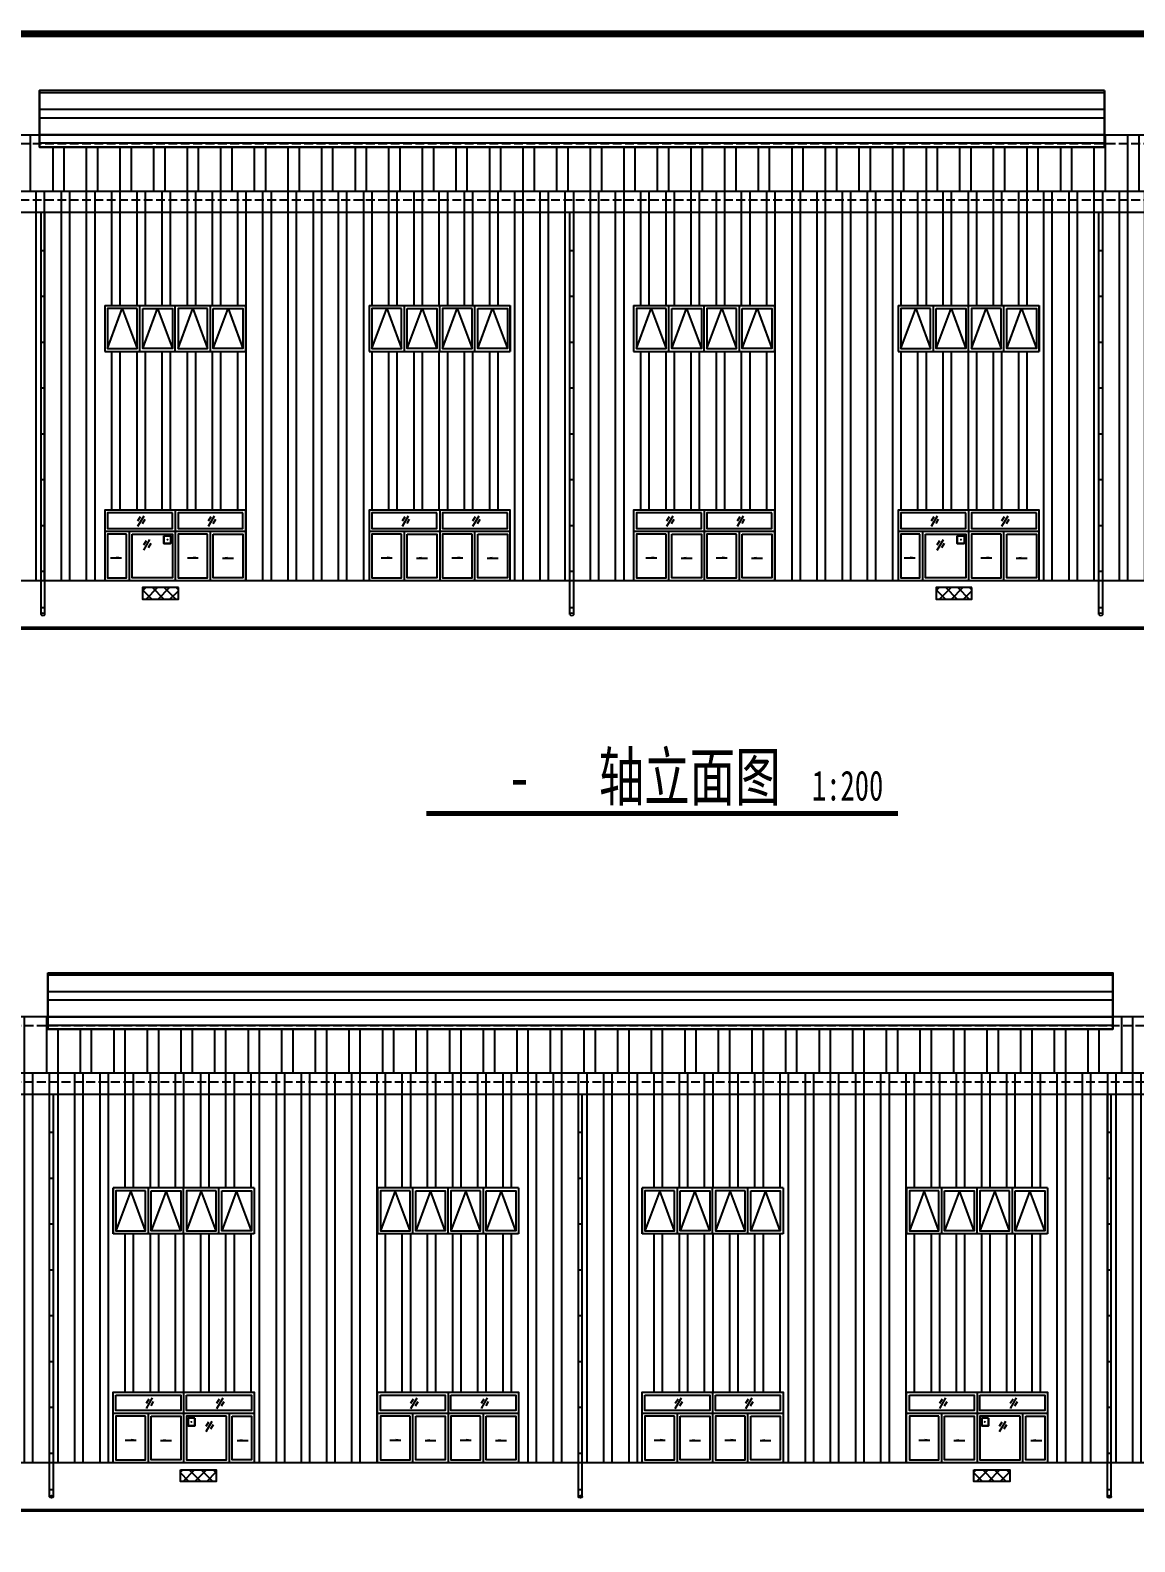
# Model space of a CAD drawing. Extents: x -266287 to 275962, y -324567 to 363765.
# Drawn here: x -164476 to -133155, y -201349 to -158467 of the extents above; entities that cross this region are included whole.
import ezdxf

# ---------------------------------------------------------------- set-up
doc = ezdxf.new("R2010")
doc.units = 0
doc.header["$LTSCALE"] = 1000
doc.linetypes.add('DASH', pattern=[0.35, 0.25, -0.1])
doc.layers.get('0').update_dxf_attribs({"linetype": 'CONTINUOUS'})
for name, color, linetype in [('AXIS', 3, 'CONTINUOUS'), ('DIM_SYMB', 3, 'CONTINUOUS'), ('E_WINDOW', 4, 'CONTINUOUS'), ('PUB_TEXT', 7, 'CONTINUOUS'), ('PUB_TITLE', 4, 'CONTINUOUS'), ('WALL', 9, 'CONTINUOUS')]:
    doc.layers.add(name, color=color, linetype=linetype)
doc.styles.add('-黑体', font='simhei.ttf', dxfattribs={"width": 0.8})

msp = doc.modelspace()

# ---------------------------------------------------------------- hatches: boundary and pattern name
h = msp.add_hatch()
h.set_pattern_fill('ANSI32', color=4, scale=150, angle=135, style=0)
h.set_pattern_definition([(7e-15, (1794498.3, 462701.2), (1e-13, -714.375), []), (7e-15, (1794736.4, 462939.3), (1e-13, -714.375), [])])
h.paths.add_polyline_path([(-134015.20461, -160179.57715), (-164215.20461, -160179.57715), (-164215.20461, -161779.98646), (-134015.20461, -161779.98646)])
h = msp.add_hatch()
h.set_pattern_fill('ANSI32', color=4, scale=200, angle=45, style=0)
h.set_pattern_definition([(90, (0, 0), (-952.5, 6e-14), []), (90, (317.5, 317.5), (-952.5, 6e-14), [])])
h.paths.add_polyline_path([(-201855.20461, -163029.98646), (-201855.20461, -161429.98646), (-164215.20461, -161429.98646), (-164215.20461, -161779.98646), (-134015.20461, -161779.98646), (-134015.20461, -161429.98646), (-96375.20461, -161429.98646), (-96375.20461, -163029.98646)])
h = msp.add_hatch()
h.set_pattern_fill('ANSI32', color=256, scale=150, angle=45, style=0)
h.set_pattern_definition([(90, (0, 0), (-714.375, 1e-13), []), (90, (238.1, 238.1), (-714.375, 1e-13), [])])
h.paths.add_polyline_path([(-201855.20461, -163029.98646), (-96375.20461, -163029.98646), (-96375.20461, -174079.83697), (-201855.20461, -174079.83697)])
h.paths.add_polyline_path([(-177865.20461, -174079.83697), (-172865.20461, -174079.83697), (-172865.20461, -170279.83646), (-177865.20461, -170279.83646)], flags=16)
h.paths.add_polyline_path([(-179215.20461, -169979.98646), (-171515.20461, -169979.98646), (-171515.20461, -169679.98646), (-179215.20461, -169679.98646)], flags=16)
h.paths.add_polyline_path([(-125365.20461, -174079.83697), (-120365.20461, -174079.83697), (-120365.20461, -170279.83646), (-125365.20461, -170279.83646)], flags=16)
h.paths.add_polyline_path([(-199865.20461, -174079.83697), (-195865.20461, -174079.83697), (-195865.20461, -172079.83713), (-199865.20461, -172079.83713)], flags=16)
h.paths.add_polyline_path([(-199865.20461, -167580.25264), (-195865.20461, -167580.25264), (-195865.20461, -166280.25264), (-199865.20461, -166280.25264)], flags=16)
h.paths.add_polyline_path([(-192365.20461, -167580.25264), (-188365.20461, -167580.25264), (-188365.20461, -166280.25264), (-192365.20461, -166280.25264)], flags=16)
h.paths.add_polyline_path([(-192365.20461, -174079.83697), (-188365.20461, -174079.83697), (-188365.20461, -172079.83713), (-192365.20461, -172079.83713)], flags=16)
h.paths.add_polyline_path([(-184865.20461, -167580.25264), (-180865.20461, -167580.25264), (-180865.20461, -166280.25264), (-184865.20461, -166280.25264)], flags=16)
h.paths.add_polyline_path([(-177365.20461, -167580.25264), (-173365.20461, -167580.25264), (-173365.20461, -166280.25264), (-177365.20461, -166280.25264)], flags=16)
h.paths.add_polyline_path([(-169865.20461, -167580.25264), (-165865.20461, -167580.25264), (-165865.20461, -166280.25264), (-169865.20461, -166280.25264)], flags=16)
h.paths.add_polyline_path([(-162365.20461, -167580.25264), (-158365.20461, -167580.25264), (-158365.20461, -166280.25264), (-162365.20461, -166280.25264)], flags=16)
h.paths.add_polyline_path([(-154865.20461, -167580.25264), (-150865.20461, -167580.25264), (-150865.20461, -166280.25264), (-154865.20461, -166280.25264)], flags=16)
h.paths.add_polyline_path([(-147365.20461, -167580.25264), (-143365.20461, -167580.25264), (-143365.20461, -166280.25264), (-147365.20461, -166280.25264)], flags=16)
h.paths.add_polyline_path([(-139865.20461, -167580.25264), (-135865.20461, -167580.25264), (-135865.20461, -166280.25264), (-139865.20461, -166280.25264)], flags=16)
h.paths.add_polyline_path([(-132365.20461, -167580.25264), (-128365.20461, -167580.25264), (-128365.20461, -166280.25264), (-132365.20461, -166280.25264)], flags=16)
h.paths.add_polyline_path([(-124865.20461, -167580.25264), (-120865.20461, -167580.25264), (-120865.20461, -166280.25264), (-124865.20461, -166280.25264)], flags=16)
h.paths.add_polyline_path([(-117365.20461, -167580.25264), (-113365.20461, -167580.25264), (-113365.20461, -166280.25264), (-117365.20461, -166280.25264)], flags=16)
h.paths.add_polyline_path([(-109865.20461, -167580.25264), (-105865.20461, -167580.25264), (-105865.20461, -166280.25264), (-109865.20461, -166280.25264)], flags=16)
h.paths.add_polyline_path([(-102365.20461, -167580.25264), (-98365.20461, -167580.25264), (-98365.20461, -166280.25264), (-102365.20461, -166280.25264)], flags=16)
h.paths.add_polyline_path([(-102365.20461, -174079.83697), (-98365.20461, -174079.83697), (-98365.20461, -172079.83713), (-102365.20461, -172079.83713)], flags=16)
h.paths.add_polyline_path([(-109865.20461, -174079.83697), (-105865.20461, -174079.83697), (-105865.20461, -172079.83713), (-109865.20461, -172079.83713)], flags=16)
h.paths.add_polyline_path([(-117365.20461, -174079.83697), (-113365.20461, -174079.83697), (-113365.20461, -172079.83713), (-117365.20461, -172079.83713)], flags=16)
h.paths.add_polyline_path([(-132365.20461, -174079.83697), (-128365.20461, -174079.83697), (-128365.20461, -172079.83713), (-132365.20461, -172079.83713)], flags=16)
h.paths.add_polyline_path([(-139865.20461, -174079.83697), (-135865.20461, -174079.83697), (-135865.20461, -172079.83713), (-139865.20461, -172079.83713)], flags=16)
h.paths.add_polyline_path([(-147365.20461, -174079.83697), (-143365.20461, -174079.83697), (-143365.20461, -172079.83713), (-147365.20461, -172079.83713)], flags=16)
h.paths.add_polyline_path([(-154865.20461, -174079.83697), (-150865.20461, -174079.83697), (-150865.20461, -172079.83713), (-154865.20461, -172079.83713)], flags=16)
h.paths.add_polyline_path([(-162365.20461, -174079.83697), (-158365.20461, -174079.83697), (-158365.20461, -172079.83713), (-162365.20461, -172079.83713)], flags=16)
h.paths.add_polyline_path([(-169865.20461, -174079.83697), (-165865.20461, -174079.83697), (-165865.20461, -172079.83713), (-169865.20461, -172079.83713)], flags=16)
h.paths.add_polyline_path([(-184865.20461, -174079.83697), (-180865.20461, -174079.83697), (-180865.20461, -172079.83713), (-184865.20461, -172079.83713)], flags=16)
h.paths.add_polyline_path([(-126715.20461, -169979.98646), (-119015.20461, -169979.98646), (-119015.20461, -169679.98646), (-126715.20461, -169679.98646)], flags=16)
for points in [[(-160614.35864, -172919.03767, 1), (-160552.92676, -172919.03767, 1)], [(-138114.35864, -172919.03767, 1), (-138052.92676, -172919.03767, 1)], [(-159877.02028, -197948.15678, -1), (-159938.45215, -197948.15678, -1)], [(-137377.02028, -197948.15678, -1), (-137438.45215, -197948.15678, -1)]]:
    msp.add_hatch(color=256).paths.add_polyline_path(points)
h = msp.add_hatch()
h.set_pattern_fill('ANSI32', color=4, scale=150, angle=135, style=0)
h.set_pattern_definition([(180, (-2092489.7, 437672.1), (-1e-13, -714.375), []), (180, (-2092727.8, 437910.2), (-1e-13, -714.375), [])])
h.paths.add_polyline_path([(-163976.17431, -185208.69627), (-133776.17431, -185208.69627), (-133776.17431, -186809.10558), (-163976.17431, -186809.10558)])
h = msp.add_hatch()
h.set_pattern_fill('ANSI32', color=4, scale=200, angle=45, style=0)
h.set_pattern_definition([(90, (-297991.4, -25029.1), (952.5, 6e-14), []), (90, (-298308.9, -24711.6), (952.5, 6e-14), [])])
h.paths.add_polyline_path([(-96136.17431, -188059.10558), (-96136.17431, -186459.10558), (-133776.17431, -186459.10558), (-133776.17431, -186809.10558), (-163976.17431, -186809.10558), (-163976.17431, -186459.10558), (-201616.17431, -186459.10558), (-201616.17431, -188059.10558)])
h = msp.add_hatch()
h.set_pattern_fill('ANSI32', color=256, scale=150, angle=45, style=0)
h.set_pattern_definition([(90, (-297991.4, -25029.1), (714.375, 1e-13), []), (90, (-298229.5, -24791), (714.375, 1e-13), [])])
h.paths.add_polyline_path([(-96136.17431, -188059.10558), (-201616.17431, -188059.10558), (-201616.17431, -199108.95608), (-96136.17431, -199108.95608)])
h.paths.add_polyline_path([(-120126.17431, -199108.95608), (-125126.17431, -199108.95608), (-125126.17431, -195308.95558), (-120126.17431, -195308.95558)], flags=16)
h.paths.add_polyline_path([(-118776.17431, -195009.10558), (-126476.17431, -195009.10558), (-126476.17431, -194709.10558), (-118776.17431, -194709.10558)], flags=16)
h.paths.add_polyline_path([(-172626.17431, -199108.95608), (-177626.17431, -199108.95608), (-177626.17431, -195308.95558), (-172626.17431, -195308.95558)], flags=16)
h.paths.add_polyline_path([(-98126.17431, -199108.95608), (-102126.17431, -199108.95608), (-102126.17431, -197108.95625), (-98126.17431, -197108.95625)], flags=16)
h.paths.add_polyline_path([(-98126.17431, -192609.37175), (-102126.17431, -192609.37175), (-102126.17431, -191309.37175), (-98126.17431, -191309.37175)], flags=16)
h.paths.add_polyline_path([(-105626.17431, -192609.37175), (-109626.17431, -192609.37175), (-109626.17431, -191309.37175), (-105626.17431, -191309.37175)], flags=16)
h.paths.add_polyline_path([(-105626.17431, -199108.95608), (-109626.17431, -199108.95608), (-109626.17431, -197108.95625), (-105626.17431, -197108.95625)], flags=16)
h.paths.add_polyline_path([(-113126.17431, -192609.37175), (-117126.17431, -192609.37175), (-117126.17431, -191309.37175), (-113126.17431, -191309.37175)], flags=16)
h.paths.add_polyline_path([(-120626.17431, -192609.37175), (-124626.17431, -192609.37175), (-124626.17431, -191309.37175), (-120626.17431, -191309.37175)], flags=16)
h.paths.add_polyline_path([(-128126.17431, -192609.37175), (-132126.17431, -192609.37175), (-132126.17431, -191309.37175), (-128126.17431, -191309.37175)], flags=16)
h.paths.add_polyline_path([(-135626.17431, -192609.37175), (-139626.17431, -192609.37175), (-139626.17431, -191309.37175), (-135626.17431, -191309.37175)], flags=16)
h.paths.add_polyline_path([(-143126.17431, -192609.37175), (-147126.17431, -192609.37175), (-147126.17431, -191309.37175), (-143126.17431, -191309.37175)], flags=16)
h.paths.add_polyline_path([(-150626.17431, -192609.37175), (-154626.17431, -192609.37175), (-154626.17431, -191309.37175), (-150626.17431, -191309.37175)], flags=16)
h.paths.add_polyline_path([(-158126.17431, -192609.37175), (-162126.17431, -192609.37175), (-162126.17431, -191309.37175), (-158126.17431, -191309.37175)], flags=16)
h.paths.add_polyline_path([(-165626.17431, -192609.37175), (-169626.17431, -192609.37175), (-169626.17431, -191309.37175), (-165626.17431, -191309.37175)], flags=16)
h.paths.add_polyline_path([(-173126.17431, -192609.37175), (-177126.17431, -192609.37175), (-177126.17431, -191309.37175), (-173126.17431, -191309.37175)], flags=16)
h.paths.add_polyline_path([(-180626.17431, -192609.37175), (-184626.17431, -192609.37175), (-184626.17431, -191309.37175), (-180626.17431, -191309.37175)], flags=16)
h.paths.add_polyline_path([(-188126.17431, -192609.37175), (-192126.17431, -192609.37175), (-192126.17431, -191309.37175), (-188126.17431, -191309.37175)], flags=16)
h.paths.add_polyline_path([(-195626.17431, -192609.37175), (-199626.17431, -192609.37175), (-199626.17431, -191309.37175), (-195626.17431, -191309.37175)], flags=16)
h.paths.add_polyline_path([(-195626.17431, -199108.95608), (-199626.17431, -199108.95608), (-199626.17431, -197108.95625), (-195626.17431, -197108.95625)], flags=16)
h.paths.add_polyline_path([(-188126.17431, -199108.95608), (-192126.17431, -199108.95608), (-192126.17431, -197108.95625), (-188126.17431, -197108.95625)], flags=16)
h.paths.add_polyline_path([(-180626.17431, -199108.95608), (-184626.17431, -199108.95608), (-184626.17431, -197108.95625), (-180626.17431, -197108.95625)], flags=16)
h.paths.add_polyline_path([(-165626.17431, -199108.95608), (-169626.17431, -199108.95608), (-169626.17431, -197108.95625), (-165626.17431, -197108.95625)], flags=16)
h.paths.add_polyline_path([(-158126.17431, -199108.95608), (-162126.17431, -199108.95608), (-162126.17431, -197108.95625), (-158126.17431, -197108.95625)], flags=16)
h.paths.add_polyline_path([(-150626.17431, -199108.95608), (-154626.17431, -199108.95608), (-154626.17431, -197108.95625), (-150626.17431, -197108.95625)], flags=16)
h.paths.add_polyline_path([(-143126.17431, -199108.95608), (-147126.17431, -199108.95608), (-147126.17431, -197108.95625), (-143126.17431, -197108.95625)], flags=16)
h.paths.add_polyline_path([(-135626.17431, -199108.95608), (-139626.17431, -199108.95608), (-139626.17431, -197108.95625), (-135626.17431, -197108.95625)], flags=16)
h.paths.add_polyline_path([(-128126.17431, -199108.95608), (-132126.17431, -199108.95608), (-132126.17431, -197108.95625), (-128126.17431, -197108.95625)], flags=16)
h.paths.add_polyline_path([(-113126.17431, -199108.95608), (-117126.17431, -199108.95608), (-117126.17431, -197108.95625), (-113126.17431, -197108.95625)], flags=16)
h.paths.add_polyline_path([(-171276.17431, -195009.10558), (-178976.17431, -195009.10558), (-178976.17431, -194709.10558), (-171276.17431, -194709.10558)], flags=16)
at = {"layer": 'WALL'}
h = msp.add_hatch(dxfattribs=at)
h.set_pattern_fill('ANSI37', color=1, scale=150, style=0)
h.set_pattern_definition([(135, (-355416.6, -340209.23), (168.3798, 168.3798), []), (45, (-355416.6, -340209.23), (168.3798, -168.3798), [])])
h.paths.add_polyline_path([(-160275.69918, -174279.83697), (-160275.69918, -174606.15401), (-161290.78771, -174606.15401), (-161290.78771, -174279.83697)])
h = msp.add_hatch(dxfattribs=at)
h.set_pattern_fill('ANSI37', color=1, scale=150, style=0)
h.set_pattern_definition([(135, (-332916.6, -340209.23), (168.3798, 168.3798), []), (45, (-332916.6, -340209.23), (168.3798, -168.3798), [])])
h.paths.add_polyline_path([(-137775.69918, -174279.83697), (-137775.69918, -174606.15401), (-138790.78771, -174606.15401), (-138790.78771, -174279.83697)])
h = msp.add_hatch(dxfattribs=at)
h.set_pattern_fill('ANSI37', color=1, scale=150, style=0)
h.set_pattern_definition([(45, (34925.21, -365238.35), (-168.3798, 168.3798), []), (135, (34925.21, -365238.35), (-168.3798, -168.3798), [])])
h.paths.add_polyline_path([(-160215.67974, -199308.95608), (-160215.67974, -199635.27312), (-159200.5912, -199635.27312), (-159200.5912, -199308.95608)])
h = msp.add_hatch(dxfattribs=at)
h.set_pattern_fill('ANSI37', color=1, scale=150, style=0)
h.set_pattern_definition([(45, (57425.21, -365238.35), (-168.3798, 168.3798), []), (135, (57425.21, -365238.35), (-168.3798, -168.3798), [])])
h.paths.add_polyline_path([(-137715.67974, -199308.95608), (-137715.67974, -199635.27312), (-136700.5912, -199635.27312), (-136700.5912, -199308.95608)])

# ---------------------------------------------------------------- linework, layer by layer
for p, q in [((-134015.20461, -160179.57715), (-164215.20461, -160179.57715)), ((-164215.20461, -161779.98646), (-164215.20461, -160179.57715)), ((-134015.20461, -160179.57715), (-134015.20461, -161779.98646)), ((-201855.20461, -161429.98646), (-96615.20461, -161429.98646)), ((-134015.20461, -161779.98646), (-164215.20461, -161779.98646)), ((-201855.20461, -163029.98646), (-96375.20461, -163029.98646)), ((-201855.20461, -163629.98646), (-96615.20461, -163629.98646)), ((-162285.20461, -167500.25264), (-161865.20461, -166360.25264)), ((-161865.20461, -166360.25264), (-161445.20461, -167500.25264)), ((-161285.20461, -167500.25264), (-160865.20461, -166360.25264)), ((-160865.20461, -166360.25264), (-160445.20461, -167500.25264)), ((-160285.20461, -167500.25264), (-159865.20461, -166360.25264)), ((-159865.20461, -166360.25264), (-159445.20461, -167500.25264)), ((-159285.20461, -167500.25264), (-158865.20461, -166360.25264)), ((-158865.20461, -166360.25264), (-158445.20461, -167500.25264)), ((-154785.20461, -167500.25264), (-154365.20461, -166360.25264)), ((-154365.20461, -166360.25264), (-153945.20461, -167500.25264)), ((-153785.20461, -167500.25264), (-153365.20461, -166360.25264)), ((-153365.20461, -166360.25264), (-152945.20461, -167500.25264)), ((-152785.20461, -167500.25264), (-152365.20461, -166360.25264)), ((-152365.20461, -166360.25264), (-151945.20461, -167500.25264)), ((-151785.20461, -167500.25264), (-151365.20461, -166360.25264)), ((-151365.20461, -166360.25264), (-150945.20461, -167500.25264)), ((-147285.20461, -167500.25264), (-146865.20461, -166360.25264)), ((-146865.20461, -166360.25264), (-146445.20461, -167500.25264)), ((-146285.20461, -167500.25264), (-145865.20461, -166360.25264)), ((-145865.20461, -166360.25264), (-145445.20461, -167500.25264)), ((-145285.20461, -167500.25264), (-144865.20461, -166360.25264)), ((-144865.20461, -166360.25264), (-144445.20461, -167500.25264)), ((-144285.20461, -167500.25264), (-143865.20461, -166360.25264)), ((-143865.20461, -166360.25264), (-143445.20461, -167500.25264)), ((-139785.20461, -167500.25264), (-139365.20461, -166360.25264)), ((-139365.20461, -166360.25264), (-138945.20461, -167500.25264)), ((-138785.20461, -167500.25264), (-138365.20461, -166360.25264)), ((-138365.20461, -166360.25264), (-137945.20461, -167500.25264)), ((-137785.20461, -167500.25264), (-137365.20461, -166360.25264)), ((-137365.20461, -166360.25264), (-136945.20461, -167500.25264)), ((-136785.20461, -167500.25264), (-136365.20461, -166360.25264)), ((-136365.20461, -166360.25264), (-135945.20461, -167500.25264)), ((-160686.82115, -172809.83697), (-160686.82115, -173028.41338)), ((-138186.82115, -172809.83697), (-138186.82115, -173028.41338)), ((-160686.82115, -173028.41338), (-160495.20461, -173028.41338)), ((-138186.82115, -173028.41338), (-137995.20461, -173028.41338)), ((-172865.20461, -174079.83697), (-125365.20461, -174079.83697)), ((-163976.17431, -185208.69627), (-163976.17431, -186809.10558)), ((-163976.17431, -185208.69627), (-133776.17431, -185208.69627)), ((-133776.17431, -186809.10558), (-133776.17431, -185208.69627)), ((-96136.17431, -186459.10558), (-201376.17431, -186459.10558)), ((-163976.17431, -186809.10558), (-133776.17431, -186809.10558)), ((-96136.17431, -188059.10558), (-201616.17431, -188059.10558)), ((-96136.17431, -188659.10558), (-201376.17431, -188659.10558)), ((-161626.17431, -191389.37175), (-162046.17431, -192529.37175)), ((-161206.17431, -192529.37175), (-161626.17431, -191389.37175)), ((-160626.17431, -191389.37175), (-161046.17431, -192529.37175)), ((-160206.17431, -192529.37175), (-160626.17431, -191389.37175)), ((-159626.17431, -191389.37175), (-160046.17431, -192529.37175)), ((-159206.17431, -192529.37175), (-159626.17431, -191389.37175)), ((-158626.17431, -191389.37175), (-159046.17431, -192529.37175)), ((-158206.17431, -192529.37175), (-158626.17431, -191389.37175)), ((-154126.17431, -191389.37175), (-154546.17431, -192529.37175)), ((-153706.17431, -192529.37175), (-154126.17431, -191389.37175)), ((-153126.17431, -191389.37175), (-153546.17431, -192529.37175)), ((-152706.17431, -192529.37175), (-153126.17431, -191389.37175)), ((-152126.17431, -191389.37175), (-152546.17431, -192529.37175)), ((-151706.17431, -192529.37175), (-152126.17431, -191389.37175)), ((-151126.17431, -191389.37175), (-151546.17431, -192529.37175)), ((-150706.17431, -192529.37175), (-151126.17431, -191389.37175)), ((-146626.17431, -191389.37175), (-147046.17431, -192529.37175)), ((-146206.17431, -192529.37175), (-146626.17431, -191389.37175)), ((-145626.17431, -191389.37175), (-146046.17431, -192529.37175)), ((-145206.17431, -192529.37175), (-145626.17431, -191389.37175)), ((-144626.17431, -191389.37175), (-145046.17431, -192529.37175)), ((-144206.17431, -192529.37175), (-144626.17431, -191389.37175)), ((-143626.17431, -191389.37175), (-144046.17431, -192529.37175)), ((-143206.17431, -192529.37175), (-143626.17431, -191389.37175)), ((-139126.17431, -191389.37175), (-139546.17431, -192529.37175)), ((-138706.17431, -192529.37175), (-139126.17431, -191389.37175)), ((-138126.17431, -191389.37175), (-138546.17431, -192529.37175)), ((-137706.17431, -192529.37175), (-138126.17431, -191389.37175)), ((-137126.17431, -191389.37175), (-137546.17431, -192529.37175)), ((-136706.17431, -192529.37175), (-137126.17431, -191389.37175)), ((-136126.17431, -191389.37175), (-136546.17431, -192529.37175)), ((-135706.17431, -192529.37175), (-136126.17431, -191389.37175)), ((-159804.55777, -198057.53249), (-159996.17431, -198057.53249)), ((-159804.55777, -197838.95608), (-159804.55777, -198057.53249)), ((-137304.55777, -198057.53249), (-137496.17431, -198057.53249)), ((-137304.55777, -197838.95608), (-137304.55777, -198057.53249)), ((-125126.17431, -199108.95608), (-172626.17431, -199108.95608))]:
    msp.add_line(p, q)
at = {"linetype": 'DASH'}
for p, q in [((-201855.20461, -161679.98646), (-96375.20461, -161679.98646)), ((-201855.20461, -163279.98646), (-96375.20461, -163279.98646)), ((-96136.17431, -186709.10558), (-201616.17431, -186709.10558)), ((-96136.17431, -188309.10558), (-201616.17431, -188309.10558))]:
    msp.add_line(p, q, dxfattribs=at)
for points, const_width in [([(-96375.20461, -175429.83697), (-96375.20461, -161429.98646), (-134015.20461, -161429.98646), (-134015.20461, -160179.57715), (-164215.20461, -160179.57715), (-164215.20461, -161429.98646), (-201855.20461, -161429.98646), (-201855.20461, -175429.83697)], 20), ([(-134015.20461, -161429.98646), (-134015.20461, -161779.98646), (-164215.20461, -161779.98646), (-164215.20461, -161429.98646)], 20), ([(-96375.20461, -163029.98646), (-201855.20461, -163029.98646)], 20), ([(-201855.20461, -163629.98646), (-96375.20461, -163629.98646)], 20), ([(-203680.11377, -175429.83697), (-94051.11179, -175429.83697)], 100), ([(-201616.17431, -200458.95608), (-201616.17431, -186459.10558), (-163976.17431, -186459.10558), (-163976.17431, -185208.69627), (-133776.17431, -185208.69627), (-133776.17431, -186459.10558), (-96136.17431, -186459.10558), (-96136.17431, -200458.95608)], 20), ([(-163976.17431, -186459.10558), (-163976.17431, -186809.10558), (-133776.17431, -186809.10558), (-133776.17431, -186459.10558)], 20), ([(-201616.17431, -188059.10558), (-96136.17431, -188059.10558)], 20), ([(-96136.17431, -188659.10558), (-201616.17431, -188659.10558)], 20), ([(-94311.26514, -200458.95608), (-203940.26712, -200458.95608)], 100)]:
    msp.add_lwpolyline(points, dxfattribs=dict(const_width=const_width))
for points in [[(-134015.20461, -160179.57715), (-164215.20461, -160179.57715), (-164215.20461, -161779.98646), (-134015.20461, -161779.98646)], [(-160686.82115, -172809.83697), (-160495.20461, -172809.83697), (-160495.20461, -173028.41338), (-160686.82115, -173028.41338)], [(-138186.82115, -172809.83697), (-137995.20461, -172809.83697), (-137995.20461, -173028.41338), (-138186.82115, -173028.41338)], [(-163976.17431, -185208.69627), (-133776.17431, -185208.69627), (-133776.17431, -186809.10558), (-163976.17431, -186809.10558)], [(-159804.55777, -197838.95608), (-159996.17431, -197838.95608), (-159996.17431, -198057.53249), (-159804.55777, -198057.53249)], [(-137304.55777, -197838.95608), (-137496.17431, -197838.95608), (-137496.17431, -198057.53249), (-137304.55777, -198057.53249)]]:
    msp.add_lwpolyline(points, close=True)
at = {"layer": 'AXIS'}
for p, q in [((-164170.22736, -175040.65402), (-164170.26908, -163629.98646)), ((-164060.23709, -175040.65402), (-164060.32576, -163629.98646)), ((-149170.22736, -175040.65402), (-149170.26908, -163629.98646)), ((-149060.23709, -175040.65402), (-149060.32576, -163629.98646)), ((-134170.22736, -175040.65402), (-134170.26908, -163629.98646)), ((-134060.23709, -175040.65402), (-134060.32576, -163629.98646)), ((-164170.32061, -164713.30058), (-164060.36837, -164713.30058)), ((-149170.32061, -164713.30058), (-149060.36837, -164713.30058)), ((-134170.32061, -164713.30058), (-134060.36837, -164713.30058)), ((-164170.27399, -166013.435), (-164060.32174, -166013.435)), ((-149170.27399, -166013.435), (-149060.32174, -166013.435)), ((-134170.27399, -166013.435), (-134060.32174, -166013.435)), ((-164170.22736, -167313.56943), (-164060.27511, -167313.56943)), ((-149170.22736, -167313.56943), (-149060.27511, -167313.56943)), ((-134170.22736, -167313.56943), (-134060.27511, -167313.56943)), ((-164170.18073, -168613.70385), (-164060.22849, -168613.70385)), ((-149170.18073, -168613.70385), (-149060.22849, -168613.70385)), ((-134170.18073, -168613.70385), (-134060.22849, -168613.70385)), ((-164170.18073, -169913.83827), (-164060.22849, -169913.83827)), ((-149170.18073, -169913.83827), (-149060.22849, -169913.83827)), ((-134170.18073, -169913.83827), (-134060.22849, -169913.83827)), ((-164170.22917, -171213.9727), (-164060.27693, -171213.9727)), ((-149170.22917, -171213.9727), (-149060.27693, -171213.9727)), ((-134170.22917, -171213.9727), (-134060.27693, -171213.9727)), ((-164170.18073, -172514.10712), (-164060.22849, -172514.10712)), ((-149170.18073, -172514.10712), (-149060.22849, -172514.10712)), ((-134170.18073, -172514.10712), (-134060.22849, -172514.10712)), ((-164170.19886, -173814.24111), (-164060.24662, -173814.24111)), ((-149170.19886, -173814.24111), (-149060.24662, -173814.24111)), ((-134170.19886, -173814.24111), (-134060.24662, -173814.24111)), ((-164170.22736, -174842.2459), (-164060.27511, -174842.2459)), ((-149170.22736, -174842.2459), (-149060.27511, -174842.2459)), ((-134170.22736, -174842.2459), (-134060.27511, -174842.2459)), ((-163931.14183, -200069.77313), (-163931.05316, -188659.10558)), ((-163821.15156, -200069.77313), (-163821.10984, -188659.10558)), ((-148931.14183, -200069.77313), (-148931.05316, -188659.10558)), ((-148821.15156, -200069.77313), (-148821.10984, -188659.10558)), ((-133931.14183, -200069.77313), (-133931.05316, -188659.10558)), ((-133821.15156, -200069.77313), (-133821.10984, -188659.10558)), ((-163821.0583, -189742.41969), (-163931.01054, -189742.41969)), ((-148821.0583, -189742.41969), (-148931.01054, -189742.41969)), ((-133821.0583, -189742.41969), (-133931.01054, -189742.41969)), ((-163821.10493, -191042.55412), (-163931.05717, -191042.55412)), ((-148821.10493, -191042.55412), (-148931.05717, -191042.55412)), ((-133821.10493, -191042.55412), (-133931.05717, -191042.55412)), ((-163821.15156, -192342.68854), (-163931.1038, -192342.68854)), ((-148821.15156, -192342.68854), (-148931.1038, -192342.68854)), ((-133821.15156, -192342.68854), (-133931.1038, -192342.68854)), ((-163821.19818, -193642.82296), (-163931.15043, -193642.82296)), ((-148821.19818, -193642.82296), (-148931.15043, -193642.82296)), ((-133821.19818, -193642.82296), (-133931.15043, -193642.82296)), ((-163821.19818, -194942.95738), (-163931.15043, -194942.95738)), ((-148821.19818, -194942.95738), (-148931.15043, -194942.95738)), ((-133821.19818, -194942.95738), (-133931.15043, -194942.95738)), ((-163821.14974, -196243.09181), (-163931.10199, -196243.09181)), ((-148821.14974, -196243.09181), (-148931.10199, -196243.09181)), ((-133821.14974, -196243.09181), (-133931.10199, -196243.09181)), ((-163821.19818, -197543.22623), (-163931.15043, -197543.22623)), ((-148821.19818, -197543.22623), (-148931.15043, -197543.22623)), ((-133821.19818, -197543.22623), (-133931.15043, -197543.22623)), ((-163821.18005, -198843.36023), (-163931.1323, -198843.36023)), ((-148821.18005, -198843.36023), (-148931.1323, -198843.36023)), ((-133821.18005, -198843.36023), (-133931.1323, -198843.36023)), ((-163821.15156, -199871.36501), (-163931.1038, -199871.36501)), ((-148821.15156, -199871.36501), (-148931.1038, -199871.36501)), ((-133821.15156, -199871.36501), (-133931.1038, -199871.36501))]:
    msp.add_line(p, q, dxfattribs=at)
at = {"layer": 'AXIS', "extrusion": (0, 0, -1)}
for centre in [(-164115.21321, -175040.65464), (-149115.21321, -175040.65464), (-134115.21321, -175040.65464)]:
    msp.add_ellipse(centre, major_axis=(-54.97612, -0.00029), ratio=0.5962957676, dxfattribs=at)
at = {"layer": 'AXIS'}
for centre in [(-163876.1657, -200069.77375), (-148876.1657, -200069.77375), (-133876.1657, -200069.77375)]:
    msp.add_ellipse(centre, major_axis=(54.97612, -0.00029), ratio=0.5962957676, dxfattribs=at)
at = {"layer": 'DIM_SYMB', "const_width": 140}
msp.add_lwpolyline([(-153248.58376, -180690.56144), (-139865.20461, -180690.56144)], dxfattribs=at)
at = {"layer": 'E_WINDOW', "linetype": 'Continuous'}
for p, q in [((-162365.20461, -166280.25264), (-158365.20461, -166280.25264)), ((-162365.20461, -166280.25264), (-162365.20461, -167580.25264)), ((-161365.20461, -167580.25264), (-161365.20461, -166280.25264)), ((-160365.20461, -167580.25264), (-160365.20461, -166280.25264)), ((-159365.20461, -167580.25264), (-159365.20461, -166280.25264)), ((-158365.20461, -167580.25264), (-158365.20461, -166280.25264)), ((-158365.20461, -166280.25264), (-158365.20461, -167580.25264)), ((-154865.20461, -166280.25264), (-150865.20461, -166280.25264)), ((-154865.20461, -166280.25264), (-154865.20461, -167580.25264)), ((-153865.20461, -167580.25264), (-153865.20461, -166280.25264)), ((-152865.20461, -167580.25264), (-152865.20461, -166280.25264)), ((-151865.20461, -167580.25264), (-151865.20461, -166280.25264)), ((-150865.20461, -167580.25264), (-150865.20461, -166280.25264)), ((-150865.20461, -166280.25264), (-150865.20461, -167580.25264)), ((-147365.20461, -166280.25264), (-143365.20461, -166280.25264)), ((-147365.20461, -166280.25264), (-147365.20461, -167580.25264)), ((-146365.20461, -167580.25264), (-146365.20461, -166280.25264)), ((-145365.20461, -167580.25264), (-145365.20461, -166280.25264)), ((-144365.20461, -167580.25264), (-144365.20461, -166280.25264)), ((-143365.20461, -167580.25264), (-143365.20461, -166280.25264)), ((-143365.20461, -166280.25264), (-143365.20461, -167580.25264)), ((-139865.20461, -166280.25264), (-135865.20461, -166280.25264)), ((-139865.20461, -166280.25264), (-139865.20461, -167580.25264)), ((-138865.20461, -167580.25264), (-138865.20461, -166280.25264)), ((-137865.20461, -167580.25264), (-137865.20461, -166280.25264)), ((-136865.20461, -167580.25264), (-136865.20461, -166280.25264)), ((-135865.20461, -167580.25264), (-135865.20461, -166280.25264)), ((-135865.20461, -166280.25264), (-135865.20461, -167580.25264)), ((-162365.20461, -167580.25264), (-158365.20461, -167580.25264)), ((-154865.20461, -167580.25264), (-150865.20461, -167580.25264)), ((-147365.20461, -167580.25264), (-143365.20461, -167580.25264)), ((-139865.20461, -167580.25264), (-135865.20461, -167580.25264)), ((-161422.43447, -172388.10532), (-161345.96374, -172261.10954)), ((-161422.11577, -172539.62244), (-161247.12191, -172239.31227)), ((-161290.13749, -172465.19615), (-161217.35302, -172336.05234)), ((-160365.20461, -172079.83713), (-160365.20461, -174079.83697)), ((-159422.43447, -172388.10532), (-159345.96374, -172261.10954)), ((-159422.11577, -172539.62244), (-159247.12191, -172239.31227)), ((-159290.13749, -172465.19615), (-159217.35302, -172336.05234)), ((-153922.43447, -172388.10532), (-153845.96374, -172261.10954)), ((-153922.11577, -172539.62244), (-153747.12191, -172239.31227)), ((-153790.13749, -172465.19615), (-153717.35302, -172336.05234)), ((-152865.20461, -172079.83713), (-152865.20461, -174079.83697)), ((-151922.43447, -172388.10532), (-151845.96374, -172261.10954)), ((-151922.11577, -172539.62244), (-151747.12191, -172239.31227)), ((-151790.13749, -172465.19615), (-151717.35302, -172336.05234)), ((-146422.43447, -172388.10532), (-146345.96374, -172261.10954)), ((-146422.11577, -172539.62244), (-146247.12191, -172239.31227)), ((-146290.13749, -172465.19615), (-146217.35302, -172336.05234)), ((-145365.20461, -172079.83713), (-145365.20461, -174079.83697)), ((-144422.43447, -172388.10532), (-144345.96374, -172261.10954)), ((-144422.11577, -172539.62244), (-144247.12191, -172239.31227)), ((-144290.13749, -172465.19615), (-144217.35302, -172336.05234)), ((-138922.43447, -172388.10532), (-138845.96374, -172261.10954)), ((-138922.11577, -172539.62244), (-138747.12191, -172239.31227)), ((-138790.13749, -172465.19615), (-138717.35302, -172336.05234)), ((-137865.20461, -172079.83713), (-137865.20461, -174079.83697)), ((-136922.43447, -172388.10532), (-136845.96374, -172261.10954)), ((-136922.11577, -172539.62244), (-136747.12191, -172239.31227)), ((-136790.13749, -172465.19615), (-136717.35302, -172336.05234)), ((-162365.20461, -172679.83697), (-158365.20461, -172679.83697)), ((-161665.20461, -174079.83697), (-161665.20461, -172679.83697)), ((-159365.20461, -174079.83697), (-159365.20461, -172679.83697)), ((-154865.20461, -172679.83697), (-150865.20461, -172679.83697)), ((-153865.20461, -174079.83697), (-153865.20461, -172679.83697)), ((-151865.20461, -174079.83697), (-151865.20461, -172679.83697)), ((-147365.20461, -172679.83697), (-143365.20461, -172679.83697)), ((-146365.20461, -174079.83697), (-146365.20461, -172679.83697)), ((-144365.20461, -174079.83697), (-144365.20461, -172679.83697)), ((-139865.20461, -172679.83697), (-135865.20461, -172679.83697)), ((-139165.20461, -174079.83697), (-139165.20461, -172679.83697)), ((-136865.20461, -174079.83697), (-136865.20461, -172679.83697)), ((-161256.63098, -173066.68079), (-161180.16025, -172939.68501)), ((-161256.31228, -173218.19792), (-161081.31842, -172917.88775)), ((-161124.33399, -173143.77162), (-161051.54952, -173014.62781)), ((-138756.63098, -173066.68079), (-138680.16025, -172939.68501)), ((-138756.31228, -173218.19792), (-138581.31842, -172917.88775)), ((-138624.33399, -173143.77162), (-138551.54952, -173014.62781)), ((-161886.53794, -173448.67055), (-162197.66855, -173448.67055)), ((-161886.53794, -173448.67055), (-162027.82656, -173425.29258)), ((-159709.6393, -173448.67055), (-160020.76991, -173448.67055)), ((-159709.6393, -173448.67055), (-159850.92792, -173425.29258)), ((-159020.76991, -173448.67055), (-158879.48129, -173425.29258)), ((-159020.76991, -173448.67055), (-158709.6393, -173448.67055)), ((-154209.6393, -173448.67055), (-154520.76991, -173448.67055)), ((-154209.6393, -173448.67055), (-154350.92792, -173425.29258)), ((-153520.76991, -173448.67055), (-153379.48129, -173425.29258)), ((-153520.76991, -173448.67055), (-153209.6393, -173448.67055)), ((-152209.6393, -173448.67055), (-152520.76991, -173448.67055)), ((-152209.6393, -173448.67055), (-152350.92792, -173425.29258)), ((-151520.76991, -173448.67055), (-151379.48129, -173425.29258)), ((-151520.76991, -173448.67055), (-151209.6393, -173448.67055)), ((-146709.6393, -173448.67055), (-147020.76991, -173448.67055)), ((-146709.6393, -173448.67055), (-146850.92792, -173425.29258)), ((-146020.76991, -173448.67055), (-145879.48129, -173425.29258)), ((-146020.76991, -173448.67055), (-145709.6393, -173448.67055)), ((-144709.6393, -173448.67055), (-145020.76991, -173448.67055)), ((-144709.6393, -173448.67055), (-144850.92792, -173425.29258)), ((-144020.76991, -173448.67055), (-143879.48129, -173425.29258)), ((-144020.76991, -173448.67055), (-143709.6393, -173448.67055)), ((-139386.53794, -173448.67055), (-139697.66855, -173448.67055)), ((-139386.53794, -173448.67055), (-139527.82656, -173425.29258)), ((-137209.6393, -173448.67055), (-137520.76991, -173448.67055)), ((-137209.6393, -173448.67055), (-137350.92792, -173425.29258)), ((-136520.76991, -173448.67055), (-136379.48129, -173425.29258)), ((-136520.76991, -173448.67055), (-136209.6393, -173448.67055)), ((-158126.17431, -191309.37175), (-162126.17431, -191309.37175)), ((-162126.17431, -192609.37175), (-162126.17431, -191309.37175)), ((-162126.17431, -191309.37175), (-162126.17431, -192609.37175)), ((-161126.17431, -192609.37175), (-161126.17431, -191309.37175)), ((-160126.17431, -192609.37175), (-160126.17431, -191309.37175)), ((-159126.17431, -192609.37175), (-159126.17431, -191309.37175)), ((-158126.17431, -191309.37175), (-158126.17431, -192609.37175)), ((-150626.17431, -191309.37175), (-154626.17431, -191309.37175)), ((-154626.17431, -192609.37175), (-154626.17431, -191309.37175)), ((-154626.17431, -191309.37175), (-154626.17431, -192609.37175)), ((-153626.17431, -192609.37175), (-153626.17431, -191309.37175)), ((-152626.17431, -192609.37175), (-152626.17431, -191309.37175)), ((-151626.17431, -192609.37175), (-151626.17431, -191309.37175)), ((-150626.17431, -191309.37175), (-150626.17431, -192609.37175)), ((-143126.17431, -191309.37175), (-147126.17431, -191309.37175)), ((-147126.17431, -192609.37175), (-147126.17431, -191309.37175)), ((-147126.17431, -191309.37175), (-147126.17431, -192609.37175)), ((-146126.17431, -192609.37175), (-146126.17431, -191309.37175)), ((-145126.17431, -192609.37175), (-145126.17431, -191309.37175)), ((-144126.17431, -192609.37175), (-144126.17431, -191309.37175)), ((-143126.17431, -191309.37175), (-143126.17431, -192609.37175)), ((-135626.17431, -191309.37175), (-139626.17431, -191309.37175)), ((-139626.17431, -192609.37175), (-139626.17431, -191309.37175)), ((-139626.17431, -191309.37175), (-139626.17431, -192609.37175)), ((-138626.17431, -192609.37175), (-138626.17431, -191309.37175)), ((-137626.17431, -192609.37175), (-137626.17431, -191309.37175)), ((-136626.17431, -192609.37175), (-136626.17431, -191309.37175)), ((-135626.17431, -191309.37175), (-135626.17431, -192609.37175)), ((-158126.17431, -192609.37175), (-162126.17431, -192609.37175)), ((-150626.17431, -192609.37175), (-154626.17431, -192609.37175)), ((-143126.17431, -192609.37175), (-147126.17431, -192609.37175)), ((-135626.17431, -192609.37175), (-139626.17431, -192609.37175)), ((-160126.17431, -197108.95625), (-160126.17431, -199108.95608)), ((-152626.17431, -197108.95625), (-152626.17431, -199108.95608)), ((-145126.17431, -197108.95625), (-145126.17431, -199108.95608)), ((-137626.17431, -197108.95625), (-137626.17431, -199108.95608)), ((-161183.40417, -197417.22443), (-161106.93344, -197290.22865)), ((-161183.08547, -197568.74156), (-161008.09161, -197268.43138)), ((-161051.10719, -197494.31526), (-160978.32272, -197365.17145)), ((-159183.40417, -197417.22443), (-159106.93344, -197290.22865)), ((-159183.08547, -197568.74156), (-159008.09161, -197268.43138)), ((-159051.10719, -197494.31526), (-158978.32272, -197365.17145)), ((-153683.40417, -197417.22443), (-153606.93344, -197290.22865)), ((-153683.08547, -197568.74156), (-153508.09161, -197268.43138)), ((-153551.10719, -197494.31526), (-153478.32272, -197365.17145)), ((-151683.40417, -197417.22443), (-151606.93344, -197290.22865)), ((-151683.08547, -197568.74156), (-151508.09161, -197268.43138)), ((-151551.10719, -197494.31526), (-151478.32272, -197365.17145)), ((-146183.40417, -197417.22443), (-146106.93344, -197290.22865)), ((-146183.08547, -197568.74156), (-146008.09161, -197268.43138)), ((-146051.10719, -197494.31526), (-145978.32272, -197365.17145)), ((-144183.40417, -197417.22443), (-144106.93344, -197290.22865)), ((-144183.08547, -197568.74156), (-144008.09161, -197268.43138)), ((-144051.10719, -197494.31526), (-143978.32272, -197365.17145)), ((-138683.40417, -197417.22443), (-138606.93344, -197290.22865)), ((-138683.08547, -197568.74156), (-138508.09161, -197268.43138)), ((-138551.10719, -197494.31526), (-138478.32272, -197365.17145)), ((-136683.40417, -197417.22443), (-136606.93344, -197290.22865)), ((-136683.08547, -197568.74156), (-136508.09161, -197268.43138)), ((-136551.10719, -197494.31526), (-136478.32272, -197365.17145)), ((-158126.17431, -197708.95608), (-162126.17431, -197708.95608)), ((-161126.17431, -199108.95608), (-161126.17431, -197708.95608)), ((-159488.31854, -198072.12469), (-159411.84781, -197945.12891)), ((-159487.99984, -198223.64182), (-159313.00598, -197923.33165)), ((-159356.02155, -198149.21552), (-159283.23709, -198020.07172)), ((-158826.17431, -199108.95608), (-158826.17431, -197708.95608)), ((-150626.17431, -197708.95608), (-154626.17431, -197708.95608)), ((-153626.17431, -199108.95608), (-153626.17431, -197708.95608)), ((-151626.17431, -199108.95608), (-151626.17431, -197708.95608)), ((-143126.17431, -197708.95608), (-147126.17431, -197708.95608)), ((-146126.17431, -199108.95608), (-146126.17431, -197708.95608)), ((-144126.17431, -199108.95608), (-144126.17431, -197708.95608)), ((-135626.17431, -197708.95608), (-139626.17431, -197708.95608)), ((-138626.17431, -199108.95608), (-138626.17431, -197708.95608)), ((-136988.31854, -198072.12469), (-136911.84781, -197945.12891)), ((-136987.99984, -198223.64182), (-136813.00598, -197923.33165)), ((-136856.02155, -198149.21552), (-136783.23709, -198020.07172)), ((-136326.17431, -199108.95608), (-136326.17431, -197708.95608)), ((-161470.609, -198477.78966), (-161781.73961, -198477.78966)), ((-161470.609, -198477.78966), (-161611.89762, -198454.41169)), ((-160781.73961, -198477.78966), (-160640.45099, -198454.41169)), ((-160781.73961, -198477.78966), (-160470.609, -198477.78966)), ((-158604.84097, -198477.78966), (-158463.55236, -198454.41169)), ((-158604.84097, -198477.78966), (-158293.71037, -198477.78966)), ((-153970.609, -198477.78966), (-154281.73961, -198477.78966)), ((-153970.609, -198477.78966), (-154111.89762, -198454.41169)), ((-153281.73961, -198477.78966), (-153140.45099, -198454.41169)), ((-153281.73961, -198477.78966), (-152970.609, -198477.78966)), ((-151970.609, -198477.78966), (-152281.73961, -198477.78966)), ((-151970.609, -198477.78966), (-152111.89762, -198454.41169)), ((-151281.73961, -198477.78966), (-151140.45099, -198454.41169)), ((-151281.73961, -198477.78966), (-150970.609, -198477.78966)), ((-146470.609, -198477.78966), (-146781.73961, -198477.78966)), ((-146470.609, -198477.78966), (-146611.89762, -198454.41169)), ((-145781.73961, -198477.78966), (-145640.45099, -198454.41169)), ((-145781.73961, -198477.78966), (-145470.609, -198477.78966)), ((-144470.609, -198477.78966), (-144781.73961, -198477.78966)), ((-144470.609, -198477.78966), (-144611.89762, -198454.41169)), ((-143781.73961, -198477.78966), (-143640.45099, -198454.41169)), ((-143781.73961, -198477.78966), (-143470.609, -198477.78966)), ((-138970.609, -198477.78966), (-139281.73961, -198477.78966)), ((-138970.609, -198477.78966), (-139111.89762, -198454.41169)), ((-138281.73961, -198477.78966), (-138140.45099, -198454.41169)), ((-138281.73961, -198477.78966), (-137970.609, -198477.78966)), ((-136104.84097, -198477.78966), (-135963.55236, -198454.41169)), ((-136104.84097, -198477.78966), (-135793.71037, -198477.78966))]:
    msp.add_line(p, q, dxfattribs=at)
for points in [[(-161445.20461, -166360.25264), (-162285.20461, -166360.25264), (-162285.20461, -167500.25264), (-161445.20461, -167500.25264)], [(-161285.20461, -166360.25264), (-160445.20461, -166360.25264), (-160445.20461, -167500.25264), (-161285.20461, -167500.25264)], [(-159445.20461, -166360.25264), (-160285.20461, -166360.25264), (-160285.20461, -167500.25264), (-159445.20461, -167500.25264)], [(-159285.20461, -166360.25264), (-158445.20461, -166360.25264), (-158445.20461, -167500.25264), (-159285.20461, -167500.25264)], [(-153945.20461, -166360.25264), (-154785.20461, -166360.25264), (-154785.20461, -167500.25264), (-153945.20461, -167500.25264)], [(-153785.20461, -166360.25264), (-152945.20461, -166360.25264), (-152945.20461, -167500.25264), (-153785.20461, -167500.25264)], [(-151945.20461, -166360.25264), (-152785.20461, -166360.25264), (-152785.20461, -167500.25264), (-151945.20461, -167500.25264)], [(-151785.20461, -166360.25264), (-150945.20461, -166360.25264), (-150945.20461, -167500.25264), (-151785.20461, -167500.25264)], [(-146445.20461, -166360.25264), (-147285.20461, -166360.25264), (-147285.20461, -167500.25264), (-146445.20461, -167500.25264)], [(-146285.20461, -166360.25264), (-145445.20461, -166360.25264), (-145445.20461, -167500.25264), (-146285.20461, -167500.25264)], [(-144445.20461, -166360.25264), (-145285.20461, -166360.25264), (-145285.20461, -167500.25264), (-144445.20461, -167500.25264)], [(-144285.20461, -166360.25264), (-143445.20461, -166360.25264), (-143445.20461, -167500.25264), (-144285.20461, -167500.25264)], [(-138945.20461, -166360.25264), (-139785.20461, -166360.25264), (-139785.20461, -167500.25264), (-138945.20461, -167500.25264)], [(-138785.20461, -166360.25264), (-137945.20461, -166360.25264), (-137945.20461, -167500.25264), (-138785.20461, -167500.25264)], [(-136945.20461, -166360.25264), (-137785.20461, -166360.25264), (-137785.20461, -167500.25264), (-136945.20461, -167500.25264)], [(-136785.20461, -166360.25264), (-135945.20461, -166360.25264), (-135945.20461, -167500.25264), (-136785.20461, -167500.25264)], [(-162365.20461, -174079.83697), (-158365.20461, -174079.83697), (-158365.20461, -172079.83713), (-162365.20461, -172079.83713)], [(-160445.20461, -172159.83697), (-162285.20461, -172159.83697), (-162285.20461, -172599.83697), (-160445.20461, -172599.83697)], [(-158445.20461, -172159.83697), (-160285.20461, -172159.83697), (-160285.20461, -172599.83697), (-158445.20461, -172599.83697)], [(-154865.20461, -174079.83697), (-150865.20461, -174079.83697), (-150865.20461, -172079.83713), (-154865.20461, -172079.83713)], [(-152945.20461, -172159.83697), (-154785.20461, -172159.83697), (-154785.20461, -172599.83697), (-152945.20461, -172599.83697)], [(-150945.20461, -172159.83697), (-152785.20461, -172159.83697), (-152785.20461, -172599.83697), (-150945.20461, -172599.83697)], [(-147365.20461, -174079.83697), (-143365.20461, -174079.83697), (-143365.20461, -172079.83713), (-147365.20461, -172079.83713)], [(-145445.20461, -172159.83697), (-147285.20461, -172159.83697), (-147285.20461, -172599.83697), (-145445.20461, -172599.83697)], [(-143445.20461, -172159.83697), (-145285.20461, -172159.83697), (-145285.20461, -172599.83697), (-143445.20461, -172599.83697)], [(-139865.20461, -174079.83697), (-135865.20461, -174079.83697), (-135865.20461, -172079.83713), (-139865.20461, -172079.83713)], [(-137945.20461, -172159.83697), (-139785.20461, -172159.83697), (-139785.20461, -172599.83697), (-137945.20461, -172599.83697)], [(-135945.20461, -172159.83697), (-137785.20461, -172159.83697), (-137785.20461, -172599.83697), (-135945.20461, -172599.83697)], [(-161745.20461, -172759.83697), (-162285.20461, -172759.83697), (-162285.20461, -173999.83697), (-161745.20461, -173999.83697)], [(-161585.20461, -172759.83697), (-160445.20461, -172759.83697), (-160445.20461, -173999.83697), (-161585.20461, -173999.83697)], [(-159445.20461, -172759.83697), (-160285.20461, -172759.83697), (-160285.20461, -173999.83697), (-159445.20461, -173999.83697)], [(-159285.20461, -172759.83697), (-158445.20461, -172759.83697), (-158445.20461, -173999.83697), (-159285.20461, -173999.83697)], [(-153945.20461, -172759.83697), (-154785.20461, -172759.83697), (-154785.20461, -173999.83697), (-153945.20461, -173999.83697)], [(-153785.20461, -172759.83697), (-152945.20461, -172759.83697), (-152945.20461, -173999.83697), (-153785.20461, -173999.83697)], [(-151945.20461, -172759.83697), (-152785.20461, -172759.83697), (-152785.20461, -173999.83697), (-151945.20461, -173999.83697)], [(-151785.20461, -172759.83697), (-150945.20461, -172759.83697), (-150945.20461, -173999.83697), (-151785.20461, -173999.83697)], [(-146445.20461, -172759.83697), (-147285.20461, -172759.83697), (-147285.20461, -173999.83697), (-146445.20461, -173999.83697)], [(-146285.20461, -172759.83697), (-145445.20461, -172759.83697), (-145445.20461, -173999.83697), (-146285.20461, -173999.83697)], [(-144445.20461, -172759.83697), (-145285.20461, -172759.83697), (-145285.20461, -173999.83697), (-144445.20461, -173999.83697)], [(-144285.20461, -172759.83697), (-143445.20461, -172759.83697), (-143445.20461, -173999.83697), (-144285.20461, -173999.83697)], [(-139245.20461, -172759.83697), (-139785.20461, -172759.83697), (-139785.20461, -173999.83697), (-139245.20461, -173999.83697)], [(-139085.20461, -172759.83697), (-137945.20461, -172759.83697), (-137945.20461, -173999.83697), (-139085.20461, -173999.83697)], [(-136945.20461, -172759.83697), (-137785.20461, -172759.83697), (-137785.20461, -173999.83697), (-136945.20461, -173999.83697)], [(-136785.20461, -172759.83697), (-135945.20461, -172759.83697), (-135945.20461, -173999.83697), (-136785.20461, -173999.83697)], [(-161206.17431, -191389.37175), (-162046.17431, -191389.37175), (-162046.17431, -192529.37175), (-161206.17431, -192529.37175)], [(-161046.17431, -191389.37175), (-160206.17431, -191389.37175), (-160206.17431, -192529.37175), (-161046.17431, -192529.37175)], [(-159206.17431, -191389.37175), (-160046.17431, -191389.37175), (-160046.17431, -192529.37175), (-159206.17431, -192529.37175)], [(-159046.17431, -191389.37175), (-158206.17431, -191389.37175), (-158206.17431, -192529.37175), (-159046.17431, -192529.37175)], [(-153706.17431, -191389.37175), (-154546.17431, -191389.37175), (-154546.17431, -192529.37175), (-153706.17431, -192529.37175)], [(-153546.17431, -191389.37175), (-152706.17431, -191389.37175), (-152706.17431, -192529.37175), (-153546.17431, -192529.37175)], [(-151706.17431, -191389.37175), (-152546.17431, -191389.37175), (-152546.17431, -192529.37175), (-151706.17431, -192529.37175)], [(-151546.17431, -191389.37175), (-150706.17431, -191389.37175), (-150706.17431, -192529.37175), (-151546.17431, -192529.37175)], [(-146206.17431, -191389.37175), (-147046.17431, -191389.37175), (-147046.17431, -192529.37175), (-146206.17431, -192529.37175)], [(-146046.17431, -191389.37175), (-145206.17431, -191389.37175), (-145206.17431, -192529.37175), (-146046.17431, -192529.37175)], [(-144206.17431, -191389.37175), (-145046.17431, -191389.37175), (-145046.17431, -192529.37175), (-144206.17431, -192529.37175)], [(-144046.17431, -191389.37175), (-143206.17431, -191389.37175), (-143206.17431, -192529.37175), (-144046.17431, -192529.37175)], [(-138706.17431, -191389.37175), (-139546.17431, -191389.37175), (-139546.17431, -192529.37175), (-138706.17431, -192529.37175)], [(-138546.17431, -191389.37175), (-137706.17431, -191389.37175), (-137706.17431, -192529.37175), (-138546.17431, -192529.37175)], [(-136706.17431, -191389.37175), (-137546.17431, -191389.37175), (-137546.17431, -192529.37175), (-136706.17431, -192529.37175)], [(-136546.17431, -191389.37175), (-135706.17431, -191389.37175), (-135706.17431, -192529.37175), (-136546.17431, -192529.37175)], [(-158126.17431, -199108.95608), (-162126.17431, -199108.95608), (-162126.17431, -197108.95625), (-158126.17431, -197108.95625)], [(-162046.17431, -197188.95608), (-160206.17431, -197188.95608), (-160206.17431, -197628.95608), (-162046.17431, -197628.95608)], [(-160046.17431, -197188.95608), (-158206.17431, -197188.95608), (-158206.17431, -197628.95608), (-160046.17431, -197628.95608)], [(-150626.17431, -199108.95608), (-154626.17431, -199108.95608), (-154626.17431, -197108.95625), (-150626.17431, -197108.95625)], [(-154546.17431, -197188.95608), (-152706.17431, -197188.95608), (-152706.17431, -197628.95608), (-154546.17431, -197628.95608)], [(-152546.17431, -197188.95608), (-150706.17431, -197188.95608), (-150706.17431, -197628.95608), (-152546.17431, -197628.95608)], [(-143126.17431, -199108.95608), (-147126.17431, -199108.95608), (-147126.17431, -197108.95625), (-143126.17431, -197108.95625)], [(-147046.17431, -197188.95608), (-145206.17431, -197188.95608), (-145206.17431, -197628.95608), (-147046.17431, -197628.95608)], [(-145046.17431, -197188.95608), (-143206.17431, -197188.95608), (-143206.17431, -197628.95608), (-145046.17431, -197628.95608)], [(-135626.17431, -199108.95608), (-139626.17431, -199108.95608), (-139626.17431, -197108.95625), (-135626.17431, -197108.95625)], [(-139546.17431, -197188.95608), (-137706.17431, -197188.95608), (-137706.17431, -197628.95608), (-139546.17431, -197628.95608)], [(-137546.17431, -197188.95608), (-135706.17431, -197188.95608), (-135706.17431, -197628.95608), (-137546.17431, -197628.95608)], [(-161206.17431, -197788.95608), (-162046.17431, -197788.95608), (-162046.17431, -199028.95608), (-161206.17431, -199028.95608)], [(-161046.17431, -197788.95608), (-160206.17431, -197788.95608), (-160206.17431, -199028.95608), (-161046.17431, -199028.95608)], [(-158906.17431, -197788.95608), (-160046.17431, -197788.95608), (-160046.17431, -199028.95608), (-158906.17431, -199028.95608)], [(-158746.17431, -197788.95608), (-158206.17431, -197788.95608), (-158206.17431, -199028.95608), (-158746.17431, -199028.95608)], [(-153706.17431, -197788.95608), (-154546.17431, -197788.95608), (-154546.17431, -199028.95608), (-153706.17431, -199028.95608)], [(-153546.17431, -197788.95608), (-152706.17431, -197788.95608), (-152706.17431, -199028.95608), (-153546.17431, -199028.95608)], [(-151706.17431, -197788.95608), (-152546.17431, -197788.95608), (-152546.17431, -199028.95608), (-151706.17431, -199028.95608)], [(-151546.17431, -197788.95608), (-150706.17431, -197788.95608), (-150706.17431, -199028.95608), (-151546.17431, -199028.95608)], [(-146206.17431, -197788.95608), (-147046.17431, -197788.95608), (-147046.17431, -199028.95608), (-146206.17431, -199028.95608)], [(-146046.17431, -197788.95608), (-145206.17431, -197788.95608), (-145206.17431, -199028.95608), (-146046.17431, -199028.95608)], [(-144206.17431, -197788.95608), (-145046.17431, -197788.95608), (-145046.17431, -199028.95608), (-144206.17431, -199028.95608)], [(-144046.17431, -197788.95608), (-143206.17431, -197788.95608), (-143206.17431, -199028.95608), (-144046.17431, -199028.95608)], [(-138706.17431, -197788.95608), (-139546.17431, -197788.95608), (-139546.17431, -199028.95608), (-138706.17431, -199028.95608)], [(-138546.17431, -197788.95608), (-137706.17431, -197788.95608), (-137706.17431, -199028.95608), (-138546.17431, -199028.95608)], [(-136406.17431, -197788.95608), (-137546.17431, -197788.95608), (-137546.17431, -199028.95608), (-136406.17431, -199028.95608)], [(-136246.17431, -197788.95608), (-135706.17431, -197788.95608), (-135706.17431, -199028.95608), (-136246.17431, -199028.95608)]]:
    msp.add_lwpolyline(points, close=True, dxfattribs=at)
at = {"layer": 'PUB_TITLE', "const_width": 200}
msp.add_lwpolyline([(-215364.58828, -238566.69496), (-73764.58828, -238566.69496), (-73764.58828, -158566.69496), (-215364.58828, -158566.69496)], close=True, dxfattribs=at)
at = {"layer": 'WALL', "color": 1}
for points in [[(-160275.69918, -174279.83697), (-161290.78771, -174279.83697), (-161290.78771, -174606.15401), (-160275.69918, -174606.15401)], [(-137775.69918, -174279.83697), (-138790.78771, -174279.83697), (-138790.78771, -174606.15401), (-137775.69918, -174606.15401)], [(-160215.67974, -199308.95608), (-159200.5912, -199308.95608), (-159200.5912, -199635.27312), (-160215.67974, -199635.27312)], [(-137715.67974, -199308.95608), (-136700.5912, -199308.95608), (-136700.5912, -199635.27312), (-137715.67974, -199635.27312)]]:
    msp.add_lwpolyline(points, close=True, dxfattribs=at)

# ---------------------------------------------------------------- texts
at = {"layer": 'PUB_TEXT', "style": '-黑体', "width": 0.7}
for s, height, p in [('   -   轴立面图', 1350.3546099, (-152855.05299, -180321.19973)), ('1:200', 850, (-142309.14994, -180321.19973))]:
    msp.add_text(s, height=height, dxfattribs=at).set_placement(p)

doc.saveas('drawing.dxf')
